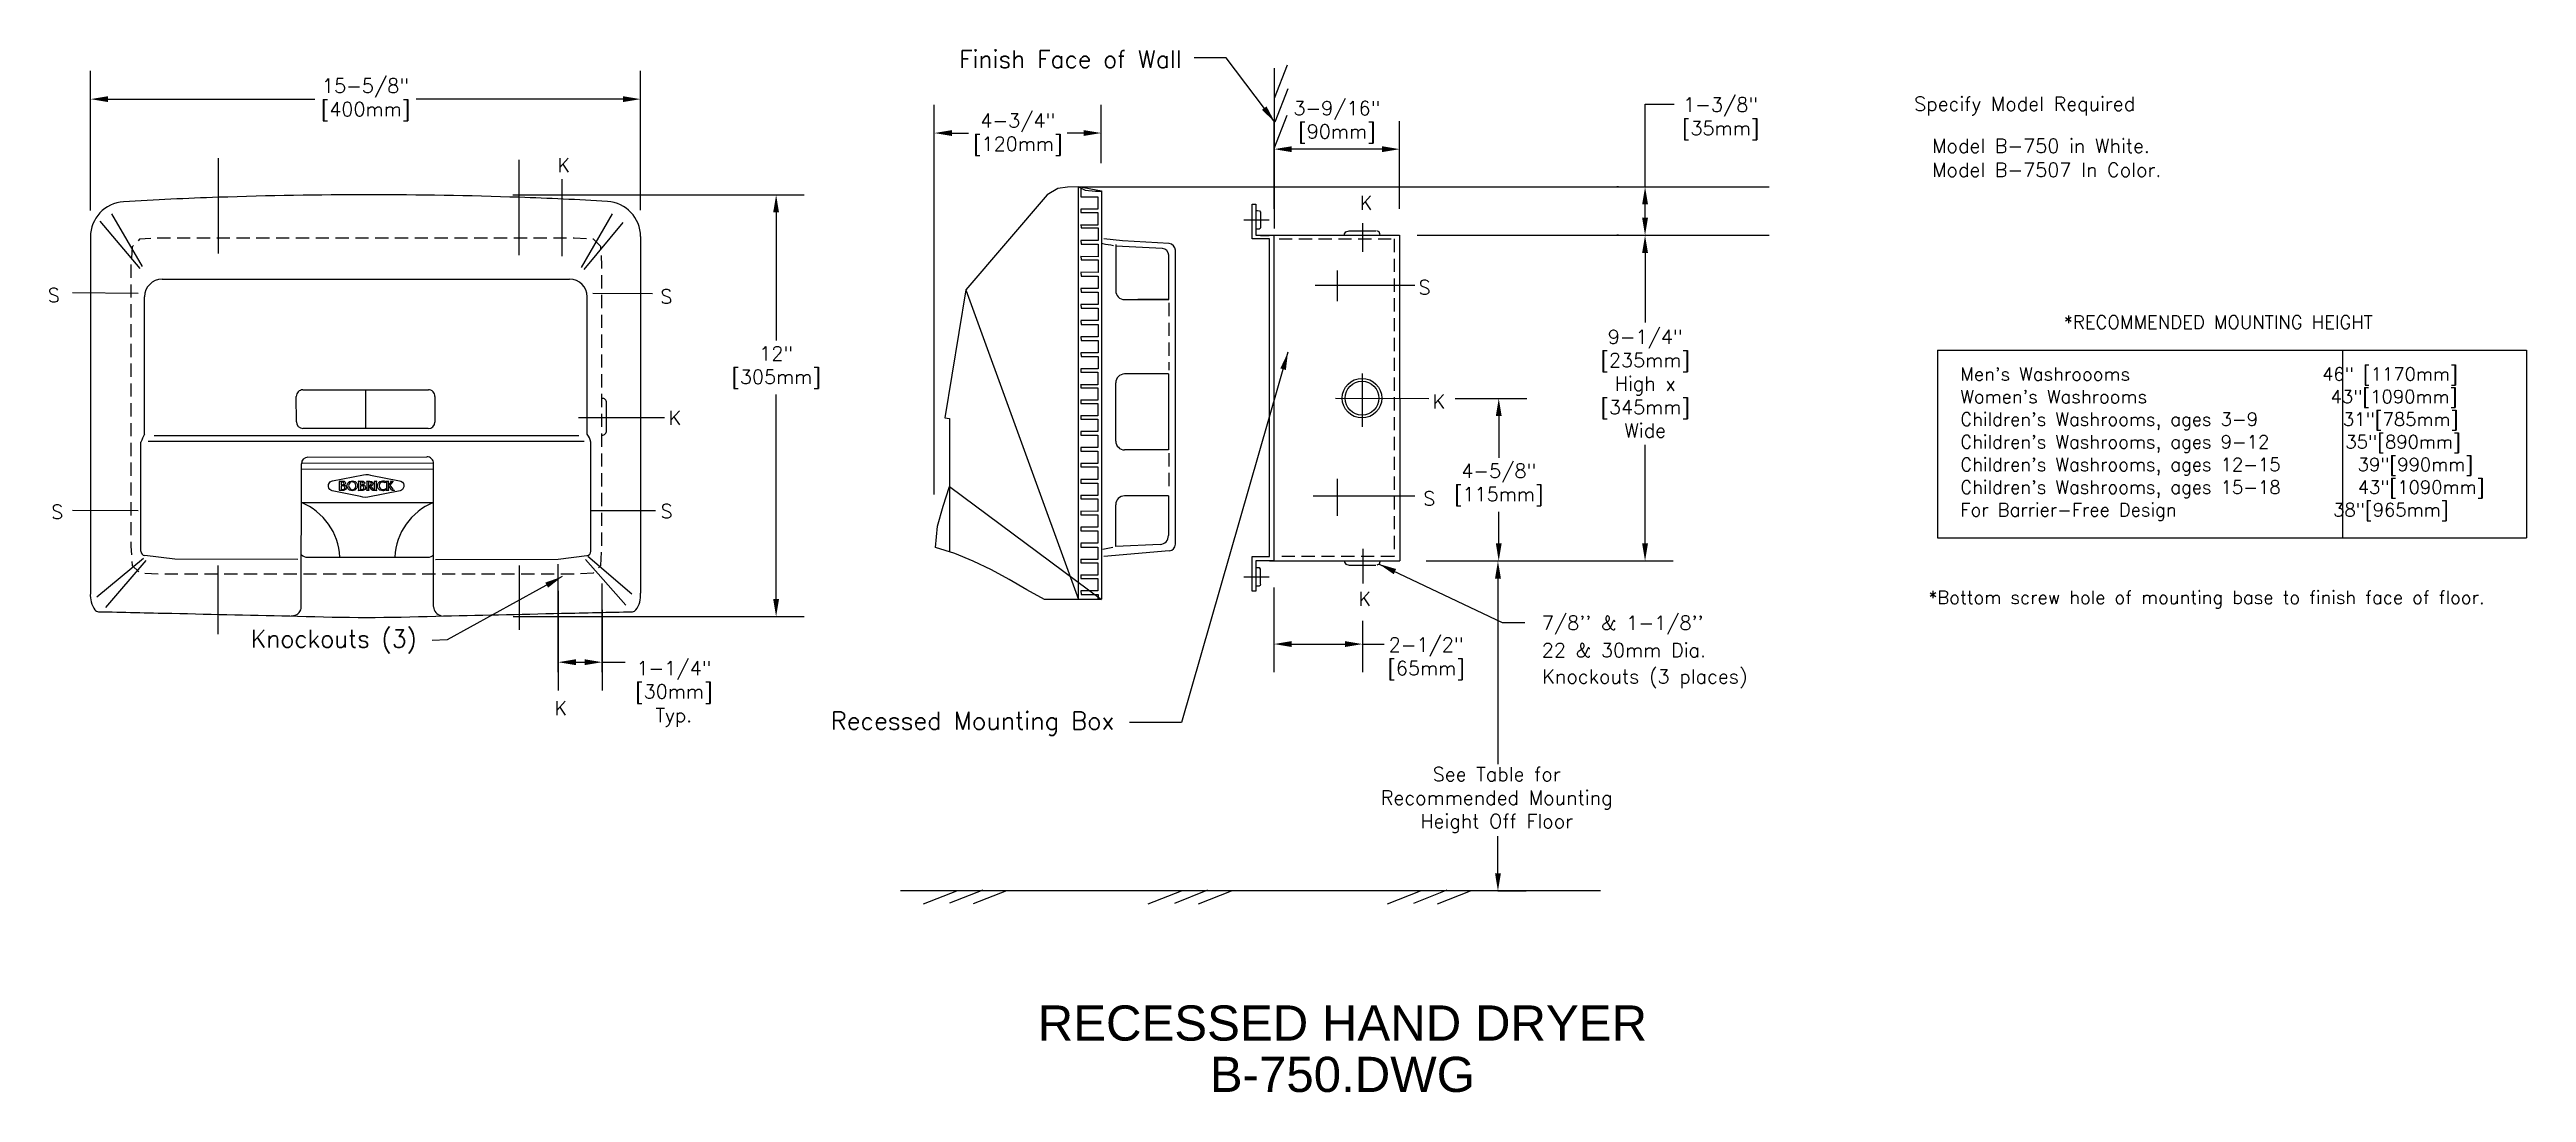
# Model space of a CAD drawing. Extents: x -29 to 41.4, y -24.7 to 4.9.
import ezdxf
from ezdxf.enums import TextEntityAlignment as Align

# ---------------------------------------------------------------- set-up
doc = ezdxf.new("R2010")
doc.units = 0
doc.header["$MEASUREMENT"] = 0
doc.header["$PDMODE"] = 35
doc.header["$PDSIZE"] = 0.000315
doc.linetypes.add('HIDDEN2', pattern=[0.1875, 0.125, -0.0625])
doc.layers.get('0').update_dxf_attribs({"linetype": 'CONTINUOUS'})
doc.layers.get('DEFPOINTS').update_dxf_attribs({"linetype": 'CONTINUOUS'})
for name, color, linetype in [('DETAIL', 4, 'CONTINUOUS'), ('DIM', 1, 'CONTINUOUS'), ('TEXT', 2, 'CONTINUOUS')]:
    doc.layers.add(name, color=color, linetype=linetype)
doc.styles.add('ARIAL_5', font='ARIAL.TTF', dxfattribs={"height": 5})
doc.styles.add('DIM_S_5', font='simplex.shx', dxfattribs={"height": 0.4})
doc.styles.add('DIM_S_8', font='simplex.shx', dxfattribs={"height": 0.375})
doc.dimstyles.new('DIM_S_5', dxfattribs={"dimtxt": 0.18, "dimasz": 0.5, "dimexe": 0.8, "dimexo": 0.75, "dimgap": 0.09, "dimtad": 1, "dimtih": 1, "dimtoh": 1, "dimdec": 4, "dimrnd": 0.0625, "dimzin": 0, "dimtxsty": 'DIM_S_5', "dimcen": 0.09, "dimaunit": 1, "dimazin": 3, "dimtfac": 1, "dimtdec": 4, "dimtofl": 0, "dimtmove": 0, "dimatfit": 3, "dimtolj": 1, "dimtzin": 0})

# ---------------------------------------------------------------- blocks, each defined once
blk = doc.blocks.new('*D0')
at = {"color": 0, "linetype": 'BYBLOCK'}
for p, q in [((10.966, -4.982), (13.004, -4.982)), ((12.204, -5.482), (12.204, -6.671)), ((12.204, -9.1), (12.204, -8.203)), ((10.141, -9.6), (13.004, -9.6))]:
    blk.add_line(p, q, dxfattribs=at)
for points in [[(12.121, -5.482), (12.287, -5.482), (12.204, -4.982)], [(12.121, -9.1), (12.287, -9.1), (12.204, -9.6)]]:
    blk.add_solid(points, dxfattribs=at)
at = {"layer": 'DEFPOINTS', "color": 0, "linetype": 'BYBLOCK'}
for p in [(10.216, -4.982), (12.204, -4.982), (9.391, -9.6)]:
    blk.add_point(p, dxfattribs=at)
at = {"color": 0, "linetype": 'BYBLOCK', "insert": (12.204, -7.437), "char_height": 0.4, "attachment_point": 5, "style": 'DIM_S_5'}
blk.add_mtext('\\A1;4-5/8"\\P[115mm]', dxfattribs=at)
blk = doc.blocks.new('*D1')
at = {"color": 0, "linetype": 'BYBLOCK'}
for p, q in [((10.133, -0.347), (17.16, -0.347)), ((16.36, -0.847), (16.36, -2.825)), ((16.36, -9.1), (16.36, -6.3)), ((10.141, -9.6), (17.16, -9.6))]:
    blk.add_line(p, q, dxfattribs=at)
for points in [[(16.276, -0.847), (16.443, -0.847), (16.36, -0.347)], [(16.276, -9.1), (16.443, -9.1), (16.36, -9.6)]]:
    blk.add_solid(points, dxfattribs=at)
at = {"layer": 'DEFPOINTS', "color": 0, "linetype": 'BYBLOCK'}
for p in [(9.383, -0.347), (16.36, -0.347), (9.391, -9.6)]:
    blk.add_point(p, dxfattribs=at)
at = {"color": 0, "linetype": 'BYBLOCK', "insert": (16.362, -4.563), "char_height": 0.4, "attachment_point": 5, "style": 'DIM_S_5'}
blk.add_mtext('\\A1;9-1/4"\\P[235mm]\\PHigh x\\P[345mm]\\PWide', dxfattribs=at)
blk = doc.blocks.new('*D2')
at = {"color": 0, "linetype": 'BYBLOCK'}
for p, q in [((5.821, -10.35), (5.821, -12.762)), ((8.335, -11.298), (8.335, -12.762)), ((6.321, -11.962), (7.835, -11.962))]:
    blk.add_line(p, q, dxfattribs=at)
for points in [[(6.321, -11.878), (6.321, -12.045), (5.821, -11.962)], [(7.835, -11.878), (7.835, -12.045), (8.335, -11.962)]]:
    blk.add_solid(points, dxfattribs=at)
at = {"layer": 'DEFPOINTS', "color": 0, "linetype": 'BYBLOCK'}
for p in [(5.821, -9.6), (8.335, -10.548), (8.335, -11.962)]:
    blk.add_point(p, dxfattribs=at)
at = {"color": 0, "linetype": 'BYBLOCK', "insert": (10.141, -12.379), "char_height": 0.4, "attachment_point": 5, "style": 'DIM_S_5'}
blk.add_mtext('\\A1;2-1/2"\\P[65mm]', dxfattribs=at)
blk = doc.blocks.new('*D3')
at = {"color": 0, "linetype": 'BYBLOCK'}
for p, q in [((10.141, -9.6), (12.405, -9.6)), ((11.605, -10.1), (11.605, -15.37)), ((11.605, -18.476), (11.605, -17.416)), ((11.6, -18.976), (12.405, -18.976))]:
    blk.add_line(p, q, dxfattribs=at)
for points in [[(11.522, -10.1), (11.689, -10.1), (11.605, -9.6)], [(11.522, -18.476), (11.689, -18.476), (11.605, -18.976)]]:
    blk.add_solid(points, dxfattribs=at)
at = {"layer": 'DEFPOINTS', "color": 0, "linetype": 'BYBLOCK'}
for p in [(9.391, -9.6), (10.85, -18.976), (11.605, -18.976)]:
    blk.add_point(p, dxfattribs=at)
at = {"color": 0, "linetype": 'BYBLOCK', "insert": (11.568, -16.393), "char_height": 0.4, "attachment_point": 5, "style": 'DIM_S_5'}
blk.add_mtext('\\A1;See Table for\\PRecommended Mounting\\PHeight Off Floor', dxfattribs=at)
blk = doc.blocks.new('*D4')
at = {"color": 0, "linetype": 'BYBLOCK'}
for p, q in [((15.61, 1.028), (15.56, 1.028)), ((16.36, 0.153), (16.36, 0.528)), ((15.61, -0.347), (15.56, -0.347))]:
    blk.add_line(p, q, dxfattribs=at)
for points in [[(16.276, 0.528), (16.443, 0.528), (16.36, 1.028)], [(16.276, 0.153), (16.443, 0.153), (16.36, -0.347)]]:
    blk.add_solid(points, dxfattribs=at)
at = {"layer": 'DEFPOINTS', "color": 0, "linetype": 'BYBLOCK'}
for p in [(16.36, 1.028), (16.36, 1.028), (16.36, -0.347)]:
    blk.add_point(p, dxfattribs=at)
at = {"color": 0, "linetype": 'BYBLOCK', "insert": (18.505, 2.965), "char_height": 0.4, "attachment_point": 5, "style": 'DIM_S_5'}
blk.add_mtext('\\A1;1-3/8"\\P[35mm]', dxfattribs=at)
blk = doc.blocks.new('*D5')
at = {"color": 0, "linetype": 'BYBLOCK'}
for p, q in [((5.826, 0.403), (5.826, 2.9)), ((9.389, 0.403), (9.389, 2.9)), ((8.889, 2.1), (6.326, 2.1))]:
    blk.add_line(p, q, dxfattribs=at)
for points in [[(6.326, 2.183), (6.326, 2.016), (5.826, 2.1)], [(8.889, 2.183), (8.889, 2.016), (9.389, 2.1)]]:
    blk.add_solid(points, dxfattribs=at)
at = {"layer": 'DEFPOINTS', "color": 0, "linetype": 'BYBLOCK'}
for p in [(5.826, 2.1), (5.826, -0.347), (9.389, -0.347)]:
    blk.add_point(p, dxfattribs=at)
at = {"color": 0, "linetype": 'BYBLOCK', "insert": (7.607, 2.866), "char_height": 0.4, "attachment_point": 5, "style": 'DIM_S_5'}
blk.add_mtext('\\A1;3-9/16"\\P[90mm]', dxfattribs=at)
blk = doc.blocks.new('*D6')
at = {"color": 0, "linetype": 'BYBLOCK'}
for p, q in [((-3.826, -7.716), (-3.826, 3.358)), ((0.916, 1.706), (0.916, 3.358)), ((-3.326, 2.558), (-2.859, 2.558)), ((0.416, 2.558), (-0.051, 2.558))]:
    blk.add_line(p, q, dxfattribs=at)
for points in [[(-3.326, 2.641), (-3.326, 2.475), (-3.826, 2.558)], [(0.416, 2.641), (0.416, 2.475), (0.916, 2.558)]]:
    blk.add_solid(points, dxfattribs=at)
at = {"layer": 'DEFPOINTS', "color": 0, "linetype": 'BYBLOCK'}
for p in [(0.916, 2.558), (0.916, 0.956), (-3.826, -8.466)]:
    blk.add_point(p, dxfattribs=at)
at = {"color": 0, "linetype": 'BYBLOCK', "insert": (-1.455, 2.517), "char_height": 0.4, "attachment_point": 5, "style": 'DIM_S_5'}
blk.add_mtext('\\A1;4-3/4"\\P[120mm]', dxfattribs=at)
blk = doc.blocks.new('*D7')
at = {"color": 0, "linetype": 'BYBLOCK'}
for p, q in [((-15.791, 0.801), (-7.518, 0.801)), ((-8.318, 0.301), (-8.318, -3.337)), ((-8.318, -10.683), (-8.318, -4.87)), ((-15.784, -11.183), (-7.518, -11.183))]:
    blk.add_line(p, q, dxfattribs=at)
for points in [[(-8.402, 0.301), (-8.235, 0.301), (-8.318, 0.801)], [(-8.402, -10.683), (-8.235, -10.683), (-8.318, -11.183)]]:
    blk.add_solid(points, dxfattribs=at)
at = {"layer": 'DEFPOINTS', "color": 0, "linetype": 'BYBLOCK'}
for p in [(-16.541, 0.801), (-8.318, 0.801), (-16.534, -11.183)]:
    blk.add_point(p, dxfattribs=at)
at = {"color": 0, "linetype": 'BYBLOCK', "insert": (-8.318, -4.103), "char_height": 0.4, "attachment_point": 5, "style": 'DIM_S_5'}
blk.add_mtext('\\A1;12"\\P[305mm]', dxfattribs=at)
blk = doc.blocks.new('*D8')
at = {"color": 0, "linetype": 'BYBLOCK'}
for p, q in [((-27.792, 0.354), (-27.792, 4.321)), ((-12.168, 0.366), (-12.168, 4.321)), ((-27.292, 3.521), (-21.422, 3.521)), ((-12.668, 3.521), (-18.537, 3.521))]:
    blk.add_line(p, q, dxfattribs=at)
for points in [[(-27.292, 3.604), (-27.292, 3.438), (-27.792, 3.521)], [(-12.668, 3.604), (-12.668, 3.438), (-12.168, 3.521)]]:
    blk.add_solid(points, dxfattribs=at)
at = {"layer": 'DEFPOINTS', "color": 0, "linetype": 'BYBLOCK'}
for p in [(-12.168, 3.521), (-27.792, -0.396), (-12.168, -0.384)]:
    blk.add_point(p, dxfattribs=at)
at = {"color": 0, "linetype": 'BYBLOCK', "insert": (-19.98, 3.503), "char_height": 0.4, "attachment_point": 5, "style": 'DIM_S_5'}
blk.add_mtext('\\A1;15-5/8"\\P[400mm]', dxfattribs=at)
blk = doc.blocks.new('*D9')
at = {"color": 0, "linetype": 'BYBLOCK'}
for p, q in [((-14.506, -10.446), (-14.506, -13.277)), ((-13.256, -10.991), (-13.256, -13.277)), ((-14.006, -12.477), (-13.756, -12.477))]:
    blk.add_line(p, q, dxfattribs=at)
for points in [[(-14.006, -12.393), (-14.006, -12.56), (-14.506, -12.477)], [(-13.756, -12.393), (-13.756, -12.56), (-13.256, -12.477)]]:
    blk.add_solid(points, dxfattribs=at)
at = {"layer": 'DEFPOINTS', "color": 0, "linetype": 'BYBLOCK'}
for p in [(-14.506, -9.696), (-13.256, -10.241), (-13.256, -12.477)]:
    blk.add_point(p, dxfattribs=at)
at = {"color": 0, "linetype": 'BYBLOCK', "insert": (-11.223, -13.379), "char_height": 0.4, "attachment_point": 5, "style": 'DIM_S_5'}
blk.add_mtext('\\A1;1-1/4"\\P[30mm]\\PTyp.', dxfattribs=at)
blk = doc.blocks.new('TBLK_TX')

msp = doc.modelspace()

# ---------------------------------------------------------------- linework, layer by layer
at = {"layer": 'DETAIL', "linetype": 'CONTINUOUS'}
for p, q in [((6.19463, 4.48705), (5.82586, 3.53986)), ((5.82586, 4.40475), (5.82586, -0.15299)), ((6.21509, 3.81444), (5.84635, 2.86716)), ((6.18783, 3.05935), (5.81898, 2.1122)), ((-24.15684, -0.8632), (-24.15684, 1.84702)), ((-15.61427, -0.91095), (-15.61427, 1.79927)), ((-14.39126, -0.93574), (-14.39126, 1.25105)), ((-0.62126, 0.80479), (-2.92881, -1.89408)), ((-0.3217, 0.984), (-0.62126, 0.80479)), ((-0.0431, 1.01973), (-0.3217, 0.984)), ((0.26793, 1.0277), (-0.0431, 1.01973)), ((0.26913, 0.95542), (0.26793, 1.0277)), ((0.27003, 0.65449), (0.26913, 0.95542)), ((0.26934, 1.0277), (0.4593, 0.93368)), ((0.92498, 0.90276), (0.26934, 1.0277)), ((0.33613, 0.99464), (0.33797, 0.74956)), ((0.33797, 0.74956), (0.81994, 0.74956)), ((0.4593, 0.93368), (0.7497, 0.90462)), ((0.7497, 0.90462), (0.92498, 0.90276)), ((0.81994, 0.74956), (0.82144, 0.39661)), ((0.92281, 0.91793), (0.92281, -10.68289)), ((-26.38295, -1.28986), (-27.5138, 0.05641)), ((-26.30951, -1.23239), (-27.18746, 0.26255)), ((-13.84638, -1.26498), (-12.9649, 0.25886)), ((-13.76808, -1.31542), (-12.66306, 0.01779)), ((0.27065, 0.33393), (0.27003, 0.65449)), ((0.27102, -0.09115), (0.27065, 0.33393)), ((0.82144, 0.39661), (0.33647, 0.39811)), ((0.33752, 0.39888), (0.33915, 0.29656)), ((0.33915, 0.29656), (0.82102, 0.29656)), ((0.82102, 0.29656), (0.82253, -0.05639)), ((4.96924, 0.09387), (5.6855, 0.09387)), ((5.19932, -0.45049), (5.19932, 0.5379)), ((5.19932, 0.5379), (5.30858, 0.5379)), ((5.30858, 0.5379), (5.30858, 0.30987)), ((5.30858, 0.30987), (5.30858, -0.11492)), ((5.32086, 0.35612), (5.35095, 0.35891)), ((5.35095, 0.35891), (5.40687, 0.35102)), ((5.40687, 0.35102), (5.43696, 0.30806)), ((5.43696, 0.30806), (5.43696, 0.17083)), ((5.43696, 0.17083), (5.43696, -0.01219)), ((-27.79172, -0.39572), (-27.79193, -10.51955)), ((-12.16791, -0.38436), (-12.16791, -10.51955)), ((0.27117, -0.60766), (0.27102, -0.09115)), ((0.27113, -1.20251), (0.27117, -0.60766)), ((0.82253, -0.05639), (0.33752, -0.0549)), ((0.3399, -0.03736), (0.34141, -0.13978)), ((0.82491, -0.4927), (0.3399, -0.49121)), ((0.3399, -0.49952), (0.34141, -0.60197)), ((0.34141, -0.13978), (0.8234, -0.13978)), ((0.34141, -0.60197), (0.8234, -0.60197)), ((0.8234, -0.13978), (0.82491, -0.4927)), ((0.8234, -0.60197), (0.82491, -0.95493)), ((1.03336, -0.60508), (0.92498, -0.58076)), ((1.51651, -0.50447), (0.99037, -0.45049)), ((1.18371, -0.63062), (1.03336, -0.60508)), ((1.25969, -0.64247), (1.18371, -0.63062)), ((1.32736, -0.6105), (1.32736, -1.92277)), ((2.65353, -0.72484), (1.32736, -0.65891)), ((2.84436, -0.58444), (1.51651, -0.50447)), ((5.69109, -0.45049), (5.19932, -0.45049)), ((5.30858, -0.11492), (5.30858, -0.34751)), ((5.30858, -0.3473), (9.38329, -0.3473)), ((5.30858, -0.34751), (5.44138, -0.35704)), ((5.3421, -0.17236), (5.32086, -0.17236)), ((5.36793, -0.17236), (5.3421, -0.17236)), ((5.40282, -0.17236), (5.36793, -0.17236)), ((5.42987, -0.15456), (5.40282, -0.17236)), ((5.43722, -0.12151), (5.42987, -0.15456)), ((5.43696, -0.01219), (5.43696, -0.10371)), ((5.43696, -0.10371), (5.43722, -0.12151)), ((5.44138, -0.35704), (5.68801, -0.35227)), ((5.68801, -0.35227), (5.82081, -0.34751)), ((5.69109, -9.46982), (5.69109, -0.45049)), ((5.82081, -0.34751), (5.82081, -9.60027)), ((7.82224, -0.33381), (7.8273, -0.30357)), ((7.8273, -0.30357), (7.86272, -0.24742)), ((7.86272, -0.24742), (7.95884, -0.21719)), ((7.95884, -0.21719), (8.21431, -0.21719)), ((8.21431, -0.21719), (8.54564, -0.21719)), ((8.34473, -0.81516), (8.34837, -0.00281)), ((8.54564, -0.21719), (8.71004, -0.21719)), ((8.8047, -0.24921), (8.73739, -0.21719)), ((8.8295, -0.30867), (8.8047, -0.24921)), ((8.83304, -0.34069), (8.8295, -0.30867)), ((9.38329, -0.3473), (9.39116, -9.60027)), ((0.27093, -1.86263), (0.27113, -1.20251)), ((0.3399, -0.94496), (0.34141, -1.04741)), ((0.82491, -0.95493), (0.3399, -0.9534)), ((0.82491, -1.40026), (0.3399, -1.39874)), ((0.34141, -1.04741), (0.8234, -1.04741)), ((0.8234, -1.04741), (0.82491, -1.40026)), ((2.83036, -2.17277), (2.8315, -1.2465)), ((2.8315, -1.2465), (2.83169, -0.90901)), ((3.02059, -9.12742), (3.02059, -0.77161)), ((7.61787, -1.34968), (7.61787, -2.22367)), ((-28.29749, -1.9768), (-26.43591, -1.98708)), ((-26.25536, -6.00081), (-26.25536, -2.0949)), ((-25.75536, -1.5949), (-14.18256, -1.5949)), ((-13.68256, -6.00069), (-13.68256, -2.0949)), ((-13.5245, -1.98977), (-11.8313, -1.9978)), ((-2.92881, -1.89408), (-3.52433, -5.53615)), ((-2.92881, -1.89408), (0.26793, -10.69934)), ((0.2706, -2.57493), (0.27093, -1.86263)), ((0.3399, -1.40718), (0.34141, -1.5095)), ((0.82491, -1.86246), (0.3399, -1.86097)), ((0.3399, -1.86097), (0.34141, -1.96339)), ((0.34141, -1.5095), (0.8234, -1.5095)), ((0.34141, -1.96339), (0.8234, -1.96339)), ((0.8234, -1.5095), (0.82491, -1.86246)), ((0.8234, -1.96339), (0.82491, -2.31634)), ((6.98691, -1.76611), (9.82122, -1.76796)), ((0.27015, -3.32632), (0.2706, -2.57493)), ((0.3399, -2.31472), (0.34141, -2.41714)), ((0.82491, -2.31634), (0.3399, -2.31472)), ((0.82491, -2.77012), (0.3399, -2.76859)), ((0.3399, -2.77694), (0.34141, -2.87936)), ((0.34141, -2.41714), (0.8234, -2.41714)), ((0.8234, -2.41714), (0.82491, -2.77012)), ((1.57736, -2.17277), (2.82714, -2.17277)), ((1.60108, -2.17277), (2.83036, -2.17277)), ((2.52138, -2.17277), (1.95028, -2.17277)), ((2.82714, -2.17277), (2.52138, -2.17277)), ((0.26963, -4.10372), (0.27015, -3.32632)), ((0.82491, -3.23234), (0.3399, -3.23082)), ((0.3399, -3.23082), (0.34141, -3.33315)), ((0.34141, -2.87936), (0.8234, -2.87936)), ((0.34141, -3.33315), (0.8234, -3.33315)), ((0.8234, -2.87936), (0.82491, -3.23234)), ((0.8234, -3.33315), (0.82491, -3.6861)), ((0.26907, -4.89406), (0.26963, -4.10372)), ((0.3316, -4.13835), (0.33313, -4.24077)), ((0.3399, -3.68457), (0.34141, -3.78703)), ((0.82491, -3.6861), (0.3399, -3.68457)), ((0.82491, -4.13998), (0.3399, -4.13835)), ((0.34141, -3.78703), (0.8234, -3.78703)), ((0.8234, -3.78703), (0.82491, -4.13998)), ((-21.75706, -4.7382), (-18.19482, -4.73741)), ((-19.98228, -4.73781), (-19.98122, -5.83597)), ((0.26849, -5.68425), (0.26907, -4.89406)), ((0.3316, -4.57544), (0.33313, -4.67777)), ((0.81651, -4.59376), (0.3316, -4.59223)), ((0.33313, -4.24077), (0.81498, -4.24077)), ((0.33313, -4.67777), (0.81498, -4.67777)), ((0.81498, -4.24077), (0.81651, -4.59376)), ((0.81498, -4.67777), (0.81651, -5.03076)), ((1.32787, -6.1949), (1.32787, -4.53821)), ((2.82714, -4.28821), (1.57787, -4.28821)), ((2.82714, -4.28821), (2.82714, -6.4449)), ((8.32081, -4.27029), (8.32081, -5.79411)), ((-21.94384, -5.6451), (-21.94452, -4.92587)), ((-18.00728, -4.92533), (-18.00888, -5.65245)), ((-18.00844, -5.49251), (-18.00884, -5.65245)), ((-13.92764, -5.52299), (-11.48856, -5.5249)), ((-13.13437, -5.89919), (-13.13437, -5.10375)), ((-3.52433, -5.53615), (-3.39127, -5.54992)), ((-3.39127, -5.54992), (-3.39127, -9.3388)), ((0.3316, -5.02079), (0.33313, -5.12321)), ((0.81651, -5.03076), (0.3316, -5.02923)), ((0.3316, -5.46622), (0.33313, -5.56864)), ((0.81651, -5.47619), (0.3316, -5.47466)), ((0.33313, -5.12321), (0.81498, -5.12321)), ((0.33313, -5.56864), (0.81498, -5.56864)), ((0.81498, -5.12321), (0.81651, -5.47619)), ((0.81498, -5.56864), (0.81651, -5.9215)), ((7.5641, -4.97277), (10.21647, -4.98153)), ((-26.35736, -9.32193), (-26.35736, -6.22111)), ((-26.15299, -6.19266), (-13.76696, -6.19334)), ((-25.98441, -6.03408), (-13.92038, -6.03305)), ((-18.19676, -5.83954), (-21.75671, -5.83243)), ((-13.58056, -9.32193), (-13.58056, -6.22089)), ((0.26791, -6.4612), (0.26849, -5.68425)), ((0.81651, -5.9215), (0.3316, -5.91997)), ((0.3316, -5.91997), (0.33313, -6.02242)), ((0.33313, -6.02242), (0.81498, -6.02242)), ((0.81498, -6.02242), (0.81651, -6.37537)), ((-21.80403, -10.90482), (-21.80055, -6.84092)), ((-18.04652, -7.00549), (-21.80068, -6.99062)), ((-21.7688, -6.81653), (-18.06945, -6.81711)), ((-21.61379, -6.65359), (-18.23619, -6.64018)), ((-18.04415, -10.89876), (-18.04794, -6.8275)), ((0.26737, -7.21183), (0.26791, -6.4612)), ((0.81651, -6.37537), (0.3316, -6.37385)), ((0.3316, -6.37385), (0.33313, -6.47617)), ((0.3316, -6.82764), (0.33313, -6.93005)), ((0.81651, -6.82916), (0.3316, -6.82764)), ((0.33313, -6.47617), (0.81498, -6.47617)), ((0.33313, -6.93005), (0.81498, -6.93005)), ((0.81498, -6.47617), (0.81651, -6.82916)), ((0.81498, -6.93005), (0.81651, -7.28304)), ((2.82714, -6.4449), (1.57787, -6.4449)), ((-21.03069, -7.4827), (-21.02724, -7.42609)), ((-21.01645, -7.53484), (-21.03069, -7.4827)), ((-21.02724, -7.42609), (-21.00559, -7.37715)), ((-20.99202, -7.56657), (-21.01645, -7.53484)), ((-21.00559, -7.37715), (-20.97834, -7.35112)), ((-20.96139, -7.59333), (-20.99202, -7.56657)), ((-20.97834, -7.35112), (-20.94784, -7.33318)), ((-20.92549, -7.60817), (-20.96139, -7.59333)), ((-20.94784, -7.33318), (-20.91453, -7.32211)), ((-20.11733, -7.77324), (-20.92549, -7.60817)), ((-20.91453, -7.32211), (-20.04091, -7.15338)), ((-20.7312, -7.33072), (-20.7312, -7.3295)), ((-20.7312, -7.3295), (-20.63461, -7.3295)), ((-20.71729, -7.34466), (-20.7312, -7.33072)), ((-20.7312, -7.59857), (-20.7175, -7.58459)), ((-20.7312, -7.59979), (-20.7312, -7.59857)), ((-20.66397, -7.59979), (-20.7312, -7.59979)), ((-20.7175, -7.58459), (-20.71339, -7.56323)), ((-20.71328, -7.36589), (-20.71729, -7.34466)), ((-20.71339, -7.56323), (-20.71325, -7.54187)), ((-20.71325, -7.38697), (-20.71328, -7.36589)), ((-20.71325, -7.54187), (-20.71325, -7.38697)), ((-20.64436, -7.35493), (-20.67174, -7.35782)), ((-20.67174, -7.35782), (-20.67174, -7.43831)), ((-20.67174, -7.43831), (-20.65821, -7.43831)), ((-20.64315, -7.46374), (-20.67174, -7.46542)), ((-20.67174, -7.46542), (-20.67174, -7.56688)), ((-20.67174, -7.56688), (-20.63628, -7.57021)), ((-20.63304, -7.59959), (-20.66397, -7.59979)), ((-20.65821, -7.43831), (-20.62976, -7.43472)), ((-20.62039, -7.35807), (-20.64436, -7.35493)), ((-20.60796, -7.46827), (-20.64315, -7.46374)), ((-20.63628, -7.57021), (-20.60395, -7.567)), ((-20.63461, -7.3295), (-20.58858, -7.33681)), ((-20.60218, -7.59657), (-20.63304, -7.59959)), ((-20.62976, -7.43472), (-20.60467, -7.42162)), ((-20.60152, -7.37187), (-20.62039, -7.35807)), ((-20.5802, -7.48636), (-20.60796, -7.46827)), ((-20.60467, -7.42162), (-20.59386, -7.39555)), ((-20.60395, -7.567), (-20.57896, -7.55019)), ((-20.57258, -7.58707), (-20.60218, -7.59657)), ((-20.59386, -7.39555), (-20.60152, -7.37187)), ((-20.56928, -7.43013), (-20.59022, -7.44242)), ((-20.59022, -7.44242), (-20.55663, -7.45582)), ((-20.58858, -7.33681), (-20.55949, -7.35734)), ((-20.56893, -7.51878), (-20.5802, -7.48636)), ((-20.57896, -7.55019), (-20.56893, -7.51878)), ((-20.54781, -7.5696), (-20.57258, -7.58707)), ((-20.55477, -7.4128), (-20.56928, -7.43013)), ((-20.55949, -7.35734), (-20.54935, -7.38896)), ((-20.55663, -7.45582), (-20.53279, -7.48014)), ((-20.54935, -7.38896), (-20.55477, -7.4128)), ((-20.53034, -7.54491), (-20.54781, -7.5696)), ((-20.53279, -7.48014), (-20.52373, -7.51508)), ((-20.52373, -7.51508), (-20.53034, -7.54491)), ((-20.50547, -7.46374), (-20.48485, -7.39199)), ((-20.48482, -7.53817), (-20.50547, -7.46374)), ((-20.48485, -7.39199), (-20.43022, -7.34086)), ((-20.43109, -7.58812), (-20.48482, -7.53817)), ((-20.44615, -7.40448), (-20.45894, -7.46005)), ((-20.45894, -7.46005), (-20.44612, -7.51587)), ((-20.41034, -7.36626), (-20.44615, -7.40448)), ((-20.44612, -7.51587), (-20.41011, -7.5593)), ((-20.3566, -7.60637), (-20.43109, -7.58812)), ((-20.43022, -7.34086), (-20.35249, -7.32246)), ((-20.35537, -7.35204), (-20.41034, -7.36626)), ((-20.41011, -7.5593), (-20.3546, -7.5768)), ((-20.28165, -7.5875), (-20.3566, -7.60637)), ((-20.30019, -7.36928), (-20.35537, -7.35204)), ((-20.3546, -7.5768), (-20.30069, -7.5627)), ((-20.35249, -7.32246), (-20.27659, -7.34193)), ((-20.30069, -7.5627), (-20.26557, -7.52484)), ((-20.26523, -7.4127), (-20.30019, -7.36928)), ((-20.22739, -7.53649), (-20.28165, -7.5875)), ((-20.27659, -7.34193), (-20.22532, -7.39265)), ((-20.26557, -7.52484), (-20.25302, -7.46988)), ((-20.25302, -7.46988), (-20.26523, -7.4127)), ((-20.20649, -7.46175), (-20.22739, -7.53649)), ((-20.22532, -7.39265), (-20.20649, -7.46175)), ((-20.18502, -7.33072), (-20.18502, -7.3295)), ((-20.18502, -7.3295), (-20.08843, -7.3295)), ((-20.17111, -7.34466), (-20.18502, -7.33072)), ((-20.18502, -7.59857), (-20.17131, -7.58459)), ((-20.18502, -7.59979), (-20.18502, -7.59857)), ((-20.11779, -7.59979), (-20.18502, -7.59979)), ((-20.17131, -7.58459), (-20.1672, -7.56323)), ((-20.16711, -7.36589), (-20.17111, -7.34466)), ((-20.1672, -7.56323), (-20.16707, -7.54187)), ((-20.16707, -7.38697), (-20.16711, -7.36589)), ((-20.16707, -7.54187), (-20.16707, -7.38697)), ((-20.09818, -7.35493), (-20.12553, -7.35782)), ((-20.12553, -7.35782), (-20.12553, -7.43831)), ((-20.12553, -7.43831), (-20.112, -7.43831)), ((-20.09694, -7.46374), (-20.12553, -7.46542)), ((-20.12553, -7.46542), (-20.12553, -7.56688)), ((-20.12553, -7.56688), (-20.09007, -7.57021)), ((-20.08684, -7.59959), (-20.11779, -7.59979)), ((-20.112, -7.43831), (-20.08356, -7.43472)), ((-20.0742, -7.35807), (-20.09818, -7.35493)), ((-20.06176, -7.46827), (-20.09694, -7.46374)), ((-20.09007, -7.57021), (-20.05776, -7.567)), ((-20.08843, -7.3295), (-20.04242, -7.33681)), ((-20.05599, -7.59657), (-20.08684, -7.59959)), ((-20.08356, -7.43472), (-20.05846, -7.42162)), ((-20.05531, -7.37187), (-20.0742, -7.35807)), ((-20.03401, -7.48636), (-20.06176, -7.46827)), ((-20.05846, -7.42162), (-20.04765, -7.39555)), ((-20.05776, -7.567), (-20.03277, -7.55019)), ((-20.0264, -7.58707), (-20.05599, -7.59657)), ((-20.04765, -7.39555), (-20.05531, -7.37187)), ((-20.02309, -7.43013), (-20.04401, -7.44242)), ((-20.04401, -7.44242), (-20.01043, -7.45582)), ((-20.04242, -7.33681), (-20.01336, -7.35734)), ((-20.04091, -7.15338), (-19.97188, -7.14213)), ((-20.02275, -7.51878), (-20.03401, -7.48636)), ((-20.03277, -7.55019), (-20.02275, -7.51878)), ((-20.00162, -7.5696), (-20.0264, -7.58707)), ((-20.00863, -7.4128), (-20.02309, -7.43013)), ((-20.01336, -7.35734), (-20.00323, -7.38896)), ((-20.01043, -7.45582), (-19.9866, -7.48014)), ((-20.00323, -7.38896), (-20.00863, -7.4128)), ((-19.98416, -7.54491), (-20.00162, -7.5696)), ((-19.9866, -7.48014), (-19.97755, -7.51508)), ((-19.97755, -7.51508), (-19.98416, -7.54491)), ((-19.97188, -7.14213), (-19.90047, -7.14798)), ((-19.95274, -7.33072), (-19.95274, -7.3295)), ((-19.95274, -7.3295), (-19.85568, -7.3295)), ((-19.93883, -7.34467), (-19.95274, -7.33072)), ((-19.95274, -7.59857), (-19.93883, -7.58475)), ((-19.95274, -7.59979), (-19.95274, -7.59857)), ((-19.87486, -7.59979), (-19.95274, -7.59979)), ((-19.93482, -7.36602), (-19.93883, -7.34467)), ((-19.93883, -7.58475), (-19.93482, -7.5634)), ((-19.93479, -7.38742), (-19.93482, -7.36602)), ((-19.93482, -7.5634), (-19.93479, -7.54222)), ((-19.93479, -7.54222), (-19.93479, -7.38742)), ((-18.99613, -7.60817), (-19.91706, -7.79154)), ((-19.90047, -7.14798), (-19.83344, -7.16443)), ((-19.88393, -7.3567), (-19.89315, -7.35817)), ((-19.89315, -7.35817), (-19.89315, -7.54222)), ((-19.89315, -7.54222), (-19.89301, -7.5636)), ((-19.89301, -7.5636), (-19.88881, -7.58485)), ((-19.88881, -7.58485), (-19.87486, -7.59857)), ((-19.87475, -7.35556), (-19.88393, -7.3567)), ((-19.88341, -7.45928), (-19.85063, -7.45043)), ((-19.84584, -7.5172), (-19.88341, -7.45928)), ((-19.87486, -7.59857), (-19.87486, -7.59979)), ((-19.86546, -7.35493), (-19.87475, -7.35556)), ((-19.83965, -7.35962), (-19.86546, -7.35493)), ((-19.85568, -7.3295), (-19.80949, -7.33832)), ((-19.85063, -7.45043), (-19.8239, -7.43178)), ((-19.7961, -7.57928), (-19.84584, -7.5172)), ((-19.8204, -7.37524), (-19.83965, -7.35962)), ((-19.80442, -7.45369), (-19.8361, -7.46789)), ((-19.8361, -7.46789), (-19.77738, -7.54222)), ((-19.83344, -7.16443), (-19.01795, -7.32211)), ((-19.8239, -7.43178), (-19.81284, -7.40046)), ((-19.81284, -7.40046), (-19.8204, -7.37524)), ((-19.80949, -7.33832), (-19.78101, -7.36181)), ((-19.78065, -7.42864), (-19.80442, -7.45369)), ((-19.78322, -7.59133), (-19.7961, -7.57928)), ((-19.76796, -7.59784), (-19.78322, -7.59133)), ((-19.78101, -7.36181), (-19.77128, -7.39555)), ((-19.77128, -7.39555), (-19.78065, -7.42864)), ((-19.77738, -7.54222), (-19.7578, -7.56336)), ((-19.74879, -7.59979), (-19.76796, -7.59784)), ((-19.7578, -7.56336), (-19.735, -7.58303)), ((-19.71136, -7.59979), (-19.74879, -7.59979)), ((-19.7375, -7.33072), (-19.7375, -7.3295)), ((-19.7375, -7.3295), (-19.6601, -7.3295)), ((-19.72359, -7.34467), (-19.7375, -7.33072)), ((-19.7375, -7.59857), (-19.72379, -7.58475)), ((-19.7375, -7.59979), (-19.7375, -7.59857)), ((-19.6601, -7.59979), (-19.7375, -7.59979)), ((-19.735, -7.58303), (-19.71136, -7.59979)), ((-19.72379, -7.58475), (-19.71968, -7.5634)), ((-19.71959, -7.36602), (-19.72359, -7.34467)), ((-19.71968, -7.5634), (-19.71955, -7.54222)), ((-19.71955, -7.38742), (-19.71959, -7.36602)), ((-19.71955, -7.54222), (-19.71955, -7.38742)), ((-19.67791, -7.36622), (-19.67804, -7.38742)), ((-19.67804, -7.38742), (-19.67804, -7.54222)), ((-19.67804, -7.54222), (-19.67791, -7.56333)), ((-19.6738, -7.34477), (-19.67791, -7.36622)), ((-19.67791, -7.56333), (-19.6738, -7.58461)), ((-19.6601, -7.33072), (-19.6738, -7.34477)), ((-19.6738, -7.58461), (-19.6601, -7.59857)), ((-19.6601, -7.3295), (-19.6601, -7.33072)), ((-19.6601, -7.59857), (-19.6601, -7.59979)), ((-19.64258, -7.46419), (-19.62406, -7.38976)), ((-19.6236, -7.54015), (-19.64258, -7.46419)), ((-19.62406, -7.38976), (-19.57374, -7.34062)), ((-19.57, -7.58905), (-19.6236, -7.54015)), ((-19.58392, -7.40537), (-19.59618, -7.45806)), ((-19.59618, -7.45806), (-19.58328, -7.5145)), ((-19.55044, -7.36992), (-19.58392, -7.40537)), ((-19.58328, -7.5145), (-19.54736, -7.55606)), ((-19.57374, -7.34062), (-19.49947, -7.32289)), ((-19.48684, -7.60637), (-19.57, -7.58905)), ((-19.50067, -7.35695), (-19.55044, -7.36992)), ((-19.54736, -7.55606), (-19.4926, -7.57224)), ((-19.47415, -7.35982), (-19.50067, -7.35695)), ((-19.49947, -7.32289), (-19.47457, -7.32427)), ((-19.4926, -7.57224), (-19.46221, -7.56883)), ((-19.46573, -7.60517), (-19.48684, -7.60637)), ((-19.47457, -7.32427), (-19.44971, -7.32793)), ((-19.44881, -7.36791), (-19.47415, -7.35982)), ((-19.44503, -7.60121), (-19.46573, -7.60517)), ((-19.46221, -7.56883), (-19.4329, -7.55965)), ((-19.44971, -7.32793), (-19.42525, -7.33316)), ((-19.42525, -7.38039), (-19.44881, -7.36791)), ((-19.42525, -7.59398), (-19.44503, -7.60121)), ((-19.4329, -7.55965), (-19.40575, -7.54633)), ((-19.42525, -7.33316), (-19.42525, -7.38039)), ((-19.40455, -7.54633), (-19.42525, -7.59398)), ((-19.40575, -7.54633), (-19.40455, -7.54633)), ((-19.3948, -7.33072), (-19.3948, -7.3295)), ((-19.3948, -7.3295), (-19.31647, -7.3295)), ((-19.38078, -7.34466), (-19.3948, -7.33072)), ((-19.3948, -7.59857), (-19.38078, -7.5845)), ((-19.3948, -7.59979), (-19.3948, -7.59857)), ((-19.31647, -7.59979), (-19.3948, -7.59979)), ((-19.37654, -7.36589), (-19.38078, -7.34466)), ((-19.38078, -7.5845), (-19.37654, -7.56302)), ((-19.37639, -7.38697), (-19.37654, -7.36589)), ((-19.37654, -7.56302), (-19.37639, -7.54187)), ((-19.37639, -7.54187), (-19.37639, -7.38697)), ((-19.33473, -7.36579), (-19.33488, -7.38697)), ((-19.33488, -7.38697), (-19.33488, -7.54187)), ((-19.33488, -7.54187), (-19.33473, -7.56323)), ((-19.33049, -7.34445), (-19.33473, -7.36579)), ((-19.33473, -7.56323), (-19.33049, -7.58459)), ((-19.31647, -7.33072), (-19.33049, -7.34445)), ((-19.33049, -7.58459), (-19.31647, -7.59857)), ((-19.32956, -7.45928), (-19.27615, -7.38774)), ((-19.23906, -7.58206), (-19.32956, -7.45928)), ((-19.31647, -7.3295), (-19.31647, -7.33072)), ((-19.31647, -7.59857), (-19.31647, -7.59979)), ((-19.19209, -7.32982), (-19.2859, -7.45103)), ((-19.2859, -7.45103), (-19.2036, -7.55994)), ((-19.27615, -7.38774), (-19.26131, -7.36711)), ((-19.26551, -7.33072), (-19.26551, -7.3295)), ((-19.26551, -7.3295), (-19.19209, -7.3295)), ((-19.25311, -7.34667), (-19.26551, -7.33072)), ((-19.26131, -7.36711), (-19.25311, -7.34667)), ((-19.22824, -7.59107), (-19.23906, -7.58206)), ((-19.21213, -7.5974), (-19.22824, -7.59107)), ((-19.19296, -7.59979), (-19.21213, -7.5974)), ((-19.2036, -7.55994), (-19.18988, -7.57517)), ((-19.15463, -7.59979), (-19.19296, -7.59979)), ((-19.19209, -7.3295), (-19.19209, -7.32982)), ((-19.18988, -7.57517), (-19.17376, -7.58773)), ((-19.17376, -7.58773), (-19.15463, -7.59857)), ((-19.15463, -7.59857), (-19.15463, -7.59979)), ((-19.01795, -7.32211), (-18.97291, -7.33467)), ((-18.96134, -7.59179), (-18.99613, -7.60817)), ((-18.97291, -7.33467), (-18.93314, -7.36017)), ((-18.9326, -7.5664), (-18.96134, -7.59179)), ((-18.93314, -7.36017), (-18.90509, -7.39914)), ((-18.90873, -7.53484), (-18.9326, -7.5664)), ((-18.89405, -7.4911), (-18.90873, -7.53484)), ((-18.90509, -7.39914), (-18.89067, -7.44287)), ((-18.89067, -7.44287), (-18.89405, -7.4911)), ((0.26691, -7.92305), (0.26737, -7.21183)), ((0.81651, -7.28304), (0.3316, -7.28142)), ((0.3316, -7.28986), (0.33313, -7.39228)), ((0.3316, -7.73529), (0.33313, -7.83758)), ((0.33313, -7.39228), (0.81498, -7.39228)), ((0.81498, -7.39228), (0.81651, -7.74513)), ((7.61594, -7.27154), (7.6167, -8.31368)), ((-28.29959, -8.15919), (-26.43614, -8.16388)), ((-21.80149, -7.93742), (-18.05215, -7.94088)), ((-20.05141, -7.7841), (-20.11733, -7.77324)), ((-19.9847, -7.79294), (-20.05141, -7.7841)), ((-19.91706, -7.79154), (-19.9847, -7.79294)), ((-13.58056, -8.16217), (-11.74167, -8.17023)), ((0.26653, -8.58179), (0.26691, -7.92305)), ((0.81651, -7.74513), (0.3316, -7.74361)), ((0.81651, -8.19058), (0.3316, -8.18905)), ((0.3316, -8.18905), (0.33313, -8.29147)), ((0.33313, -7.83758), (0.81498, -7.83758)), ((0.33313, -8.29147), (0.81498, -8.29147)), ((0.81498, -7.83758), (0.81651, -8.19058)), ((0.81498, -8.29147), (0.81651, -8.64432)), ((1.3252, -9.19265), (1.3252, -8.00336)), ((2.82498, -7.75336), (1.5752, -7.75336)), ((2.82498, -7.75336), (2.82498, -8.8802)), ((6.9323, -7.75152), (9.82122, -7.75336)), ((0.26629, -9.17496), (0.26653, -8.58179)), ((0.81651, -8.64432), (0.3316, -8.64283)), ((0.3316, -8.64283), (0.33313, -8.74525)), ((0.81651, -9.0982), (0.3316, -9.09671)), ((0.3316, -9.10502), (0.33313, -9.20747)), ((0.33313, -8.74525), (0.81498, -8.74525)), ((0.81498, -8.74525), (0.81651, -9.0982)), ((2.58739, -9.12989), (1.3252, -9.19265)), ((-26.28126, -9.52692), (-27.61361, -10.62937)), ((-26.21369, -9.59119), (-27.36162, -10.9229)), ((-25.39472, -9.55188), (-26.24439, -9.44635)), ((-21.90093, -9.55816), (-25.39472, -9.55188)), ((-24.16328, -11.68173), (-24.16583, -9.72602)), ((-21.63309, -9.49108), (-18.20669, -9.48845)), ((-17.99566, -9.55639), (-14.50555, -9.55335)), ((-15.6053, -11.55561), (-15.60837, -9.72602)), ((-14.50555, -9.55335), (-13.69354, -9.44635)), ((-13.72888, -9.5615), (-12.58408, -10.86029)), ((-13.66772, -9.46264), (-12.41503, -10.53863)), ((0.26619, -9.68947), (0.26629, -9.17496)), ((0.26628, -10.11226), (0.26619, -9.68947)), ((0.3316, -9.55045), (0.33313, -9.65291)), ((0.81651, -9.56042), (0.3316, -9.5589)), ((0.33313, -9.20747), (0.81498, -9.20747)), ((0.33313, -9.65291), (0.81498, -9.65291)), ((0.81498, -9.20747), (0.81651, -9.56042)), ((0.81498, -9.65291), (0.81651, -10.00587)), ((1.246, -9.21592), (0.95913, -9.27093)), ((2.84877, -9.31397), (0.9922, -9.46982)), ((5.19932, -10.45821), (5.19932, -9.46982)), ((5.19932, -9.46982), (5.69109, -9.46982)), ((5.82081, -9.60027), (5.30858, -9.60027)), ((5.30858, -9.60027), (5.30858, -10.45821)), ((5.31718, -9.78542), (5.34726, -9.78263)), ((5.34726, -9.78263), (5.40312, -9.79052)), ((5.40312, -9.79052), (5.4332, -9.83348)), ((5.4332, -9.83348), (5.4332, -9.9707)), ((5.69109, -9.60027), (9.39116, -9.60027)), ((7.82224, -9.60363), (7.8273, -9.63389)), ((7.8273, -9.63389), (7.86272, -9.69008)), ((7.86272, -9.69008), (7.95884, -9.72035)), ((7.95884, -9.72035), (8.21431, -9.72035)), ((8.21431, -9.72035), (8.54564, -9.72035)), ((8.35075, -10.24397), (8.34936, -9.2604)), ((8.54564, -9.72035), (8.71004, -9.72035)), ((8.8047, -9.68832), (8.73739, -9.72035)), ((8.8295, -9.62884), (8.8047, -9.68832)), ((8.83304, -9.59681), (8.8295, -9.62884)), ((0.26658, -10.43021), (0.26628, -10.11226)), ((0.26712, -10.63027), (0.26658, -10.43021)), ((0.3316, -9.9959), (0.33313, -10.09822)), ((0.81651, -10.00587), (0.3316, -10.00424)), ((0.81651, -10.4512), (0.3316, -10.44968)), ((0.33313, -10.09822), (0.81498, -10.09822)), ((0.3399, -10.44968), (0.34141, -10.5521)), ((0.81498, -10.09822), (0.81651, -10.4512)), ((4.96556, -10.04766), (5.68174, -10.04766)), ((5.30858, -10.45821), (5.19932, -10.45821)), ((5.33841, -10.3139), (5.31718, -10.3139)), ((5.36419, -10.3139), (5.33841, -10.3139)), ((5.39906, -10.3139), (5.36419, -10.3139)), ((5.42615, -10.2961), (5.39906, -10.3139)), ((5.43347, -10.26304), (5.42615, -10.2961)), ((5.4332, -9.9707), (5.4332, -10.15372)), ((5.4332, -10.15372), (5.4332, -10.24524)), ((5.4332, -10.24524), (5.43347, -10.26304)), ((-22.09088, -11.16202), (-22.01999, -11.15228)), ((0.26793, -10.69934), (0.26712, -10.63027)), ((0.34141, -10.5521), (0.8234, -10.5521)), ((0.8234, -10.5521), (0.82027, -10.69567)), ((15.09497, -18.97655), (-4.78948, -18.97375)), ((-3.20006, -18.9783), (-4.14257, -19.34904)), ((-2.44886, -18.95092), (-3.3914, -19.32154)), ((-1.77954, -18.97148), (-2.72207, -19.34209)), ((3.18544, -18.98525), (2.24303, -19.35586)), ((3.93676, -18.95774), (2.99422, -19.32836)), ((4.60606, -18.9783), (3.66355, -19.34904)), ((9.9754, -18.98525), (9.03298, -19.35586)), ((10.72669, -18.95774), (9.78418, -19.32836)), ((11.3959, -18.9783), (10.45348, -19.34904))]:
    msp.add_line(p, q, dxfattribs=at)
at = {"layer": 'DETAIL', "linetype": 'HIDDEN2', "ltscale": 3}
for p, q in [((5.96422, -0.45049), (9.23012, -0.45049)), ((9.23012, -0.45049), (9.23012, -9.46982)), ((2.83036, -2.26893), (2.83036, -4.17711)), ((2.83036, -6.53832), (2.83036, -7.65029)), ((9.23012, -9.46982), (5.96422, -9.46982))]:
    msp.add_line(p, q, dxfattribs=at)
at = {"layer": 'DETAIL', "linetype": 'HIDDEN2', "ltscale": 3, "flags": 128}
msp.add_lwpolyline([(-13.29609, -9.72951), (-13.26376, -9.1778), (-13.26376, -1.21765), (-13.29609, -0.66599), (-13.50333, -0.45718), (-14.05088, -0.4246), (-25.84296, -0.4246), (-26.39431, -0.461), (-26.6086, -0.67691), (-26.64472, -1.23239), (-26.64472, -9.1778), (-26.6086, -9.72951), (-26.39431, -9.93831), (-25.84296, -9.97089), (-14.05088, -9.97089), (-13.50333, -9.93831)], close=True, dxfattribs=at)
at = {"layer": 'DETAIL', "linetype": 'CONTINUOUS'}
msp.add_lwpolyline([(0.50165, -10.69626), (-0.28151, -10.69696), (-0.69224, -10.69794), (-1.19734, -10.41684), (-1.69991, -10.13161), (-2.2053, -9.85574), (-2.71887, -9.60273), (-3.246, -9.38611), (-3.79203, -9.21937), (-3.73519, -8.61585), (-3.57455, -8.04544), (-3.39182, -7.48407), (0.92356, -10.69522)], close=True, dxfattribs=at)
for radius in [0.56111, 0.48009]:
    msp.add_circle((8.32081, -4.97527), radius, dxfattribs=at)
for centre, radius, start, end in [((-20.67912, -99.7708), 100.56288, 91.9818298, 93.5198494), ((-19.8859, -125.17341), 125.97775, 88.0565717, 91.9428346), ((-19.09265, -99.7708), 100.56288, 86.5884536, 88.0181702), ((-26.79172, -0.39574), 1, 93.5198494, 179.9988107), ((-13.16791, -0.38436), 1, 0, 86.5884536), ((2.83309, -0.77161), 0.1875, 0, 86.5532524), ((2.64421, -0.91211), 0.1875, 359.9675716, 87.1536758), ((-25.75536, -2.0949), 0.5, 90, 180), ((-14.18256, -2.0949), 0.5, 0, 90), ((1.57736, -1.92277), 0.25, 180, 270), ((-21.75702, -4.9257), 0.1875, 90.0125785, 180.0538944), ((-18.19478, -4.92491), 0.1875, 359.8735559, 90.0125785), ((1.57787, -4.53821), 0.25, 90, 180), ((-13.25937, -5.10375), 0.125, 0, 92.0108561), ((-25.1834, -6.6309), 1.24343, 149.5533602, 160.7576161), ((-21.75634, -5.64493), 0.1875, 180.0538944, 269.8855296), ((-18.19638, -5.65204), 0.1875, 269.8855296, 359.8735559), ((-14.24597, -6.39539), 0.68791, 14.6947928, 35.0136474), ((-13.25937, -5.89919), 0.125, 267.9891439, 0), ((1.57787, -6.1949), 0.25, 180, 270), ((-21.61305, -6.84109), 0.1875, 90.2274092, 179.9509389), ((-18.23544, -6.82768), 0.1875, 0.0533527, 90.2274092), ((-22.46167, -9.56514), 1.7533, 2.4462094, 67.8808181), ((-17.39197, -9.56514), 1.7533, 112.1191819, 177.5537906), ((1.5752, -8.00336), 0.25, 90, 180), ((2.57498, -8.8802), 0.25, 272.846525, 0), ((2.83309, -9.12713), 0.1875, 274.7982579, 359.91104), ((-26.23236, -9.32193), 0.125, 180, 264.4804307), ((-21.65817, -9.32382), 0.1664, 216.1122856, 278.6687225), ((-18.1825, -9.32382), 0.1664, 261.3312775, 323.8877144), ((-13.70556, -9.32193), 0.125, 275.5195693, 0), ((-27.09364, -10.58111), 0.70099, 174.9620641, 215.6304124), ((-12.86619, -10.58111), 0.70099, 324.1855164, 5.0379359), ((-27.5618, -10.91665), 0.125, 215.6304124, 268.7175952), ((119.80705, 6567.14611), 6579.83831, 268.716612919, 268.734781723), ((233.56848, 11770.7633), 11784.69881, 268.7404429, 268.757811865), ((-22.05403, -10.90461), 0.25, 277.8261454, 359.9509389), ((-19.94692, 40.88642), 52.08932, 267.8435115, 272.1564885), ((-17.79416, -10.90098), 0.25, 180.0490611, 262.1738546), ((-273.46233, 11770.7633), 11784.69881, 271.242188135, 271.2595571), ((-159.70089, 6567.14611), 6579.83831, 271.265218277, 271.282802886), ((-12.39911, -10.91815), 0.125, 271.2828029, 324.1855164)]:
    msp.add_arc(centre, radius, start, end, dxfattribs=at)
at = {"layer": 'DIM', "linetype": 'CONTINUOUS'}
for p, q in [((16.35982, 1.0277), (16.35982, 3.37958)), ((16.35982, 3.37958), (17.18632, 3.37958)), ((0.26891, 1.0277), (19.88734, 1.0277)), ((9.88329, -0.3473), (19.88734, -0.3473)), ((24.66397, -3.60988), (24.66397, -8.94621)), ((24.66397, -3.60988), (41.39115, -3.60988)), ((36.16223, -3.60988), (36.16223, -8.94621)), ((41.39115, -3.60988), (41.39115, -8.94621)), ((24.66397, -8.94621), (41.39115, -8.94621)), ((-14.50581, -12.76206), (-14.50556, -9.69626)), ((-13.25581, -12.76219), (-13.25556, -10.24098)), ((-13.25556, -12.47658), (-12.60291, -12.47658)), ((8.33473, -11.96169), (8.94861, -11.96169))]:
    msp.add_line(p, q, dxfattribs=at)

# ---------------------------------------------------------------- block references
at = {"layer": 'TEXT', "linetype": 'CONTINUOUS'}
ref = msp.add_blockref('TBLK_TX', (7.76323, -23.22885), dxfattribs=dict(at, xscale=0.2, yscale=0.2, zscale=0.2))
ref.add_attrib('TITLE', 'RECESSED HAND DRYER', dxfattribs={"layer": '0', "height": 1, "style": 'ARIAL_5'}).set_placement((7.76323, -23.22885), align=Align.CENTER)
ref.add_attrib('DWG_NAME', 'B-750.DWG', dxfattribs={"layer": '0', "height": 1, "style": 'ARIAL_5'}).set_placement((7.76323, -24.68837), align=Align.CENTER)

# ---------------------------------------------------------------- texts
at = {"layer": 'DIM', "linetype": 'CONTINUOUS', "style": 'DIM_S_5'}
for s, width, p, p2 in [('Finish Face of Wall', 0.881899, (-3.11859, 4.40738), (3.20169, 4.40738)), ('Knockouts (3)', 0.887984, (-23.23498, -12.06019), (-18.52021, -12.06019)), ('Recessed Mounting Box', 0.899781, (-6.76398, -14.39112), (1.2912, -14.39112))]:
    msp.add_text(s, height=0.5, dxfattribs=dict(at, width=width)).set_placement(p, p2, align=Align.FIT)
at = {"layer": 'DIM', "linetype": 'CONTINUOUS'}
for s, height, style, p in [('Specify Model Required', 0.4, 'DIM_S_5', (24.00184, 3.18699)), ('Model B-750 in White.', 0.4, 'DIM_S_5', (24.50856, 1.99476)), ('K', 0.4, 'DIM_S_5', (-14.52863, 1.44768)), ('Model B-7507 In Color.', 0.4, 'DIM_S_5', (24.50856, 1.30905)), ('K', 0.4, 'DIM_S_5', (8.25363, 0.37678)), ('S', 0.4, 'DIM_S_5', (-29.00424, -2.25104)), ('S', 0.4, 'DIM_S_5', (-11.60783, -2.28989)), ('S', 0.4, 'DIM_S_5', (9.92662, -2.02656)), ('*RECOMMENDED MOUNTING HEIGHT', 0.375, 'DIM_S_8', (28.25232, -3.00537)), ('Men\'s Washroooms                  46" [1170mm]', 0.375, 'DIM_S_8', (25.31307, -4.47591)), ('K', 0.4, 'DIM_S_5', (10.32331, -5.26932)), ('Women\'s Washrooms                 43"[1090mm]', 0.375, 'DIM_S_8', (25.31307, -5.11877)), ('K', 0.4, 'DIM_S_5', (-11.37281, -5.73386)), ('Children\'s Washrooms, ages 3-9      31"[785mm]', 0.375, 'DIM_S_8', (25.31307, -5.76163)), ('Children\'s Washrooms, ages 9-12     35"[890mm]', 0.375, 'DIM_S_8', (25.31307, -6.40449)), ('Children\'s Washrooms, ages 12-15     39"[990mm]', 0.375, 'DIM_S_8', (25.31307, -7.04734)), ('S', 0.4, 'DIM_S_5', (10.05947, -8.02386)), ('Children\'s Washrooms, ages 15-18     43"[1090mm]', 0.375, 'DIM_S_8', (25.31307, -7.6902)), ('S', 0.4, 'DIM_S_5', (-28.90585, -8.40475)), ('S', 0.4, 'DIM_S_5', (-11.60049, -8.38581)), ('For Barrier-Free Design              38"[965mm]', 0.375, 'DIM_S_8', (25.31307, -8.33306)), ('K', 0.4, 'DIM_S_5', (8.216, -10.87778)), ('*Bottom screw hole of mounting base to finish face of floor.', 0.375, 'DIM_S_8', (24.40414, -10.82296)), ("7/8'' & 1-1/8''", 0.4, 'DIM_S_5', (13.42811, -11.55604)), ('22 & 30mm Dia.', 0.4, 'DIM_S_5', (13.42739, -12.33593)), ('Knockouts (3 places)', 0.4, 'DIM_S_5', (13.43923, -13.08005)), ('K', 0.4, 'DIM_S_5', (-14.61464, -13.9843))]:
    msp.add_text(s, height=height, dxfattribs=dict(at, style=style)).set_placement(p)

# ---------------------------------------------------------------- dimensions: what is measured, and where the dimension line sits
for base, p1, p2, text, picture, middle in [((-12.16791, 3.52091), (-27.79172, -0.39572), (-12.16791, -0.38436), '15-5/8"\\P[400mm]', '*D8', (-19.97981, 3.50312)), ((0.9155, 2.55794), (-3.82573, -8.46643), (0.9155, 0.95571), '4-3/4"\\P[120mm]', '*D6', (-1.45512, 2.51676)), ((-13.25556, -12.47658), (-14.50556, -9.69626), (-13.25556, -10.24098), '1-1/4"\\P[30mm]\\PTyp.', '*D9', (-11.2231, -13.37947)), ((8.33473, -11.96169), (5.82081, -9.60027), (8.33473, -10.54774), '2-1/2"\\P[65mm]', '*D2', (10.14139, -12.37929))]:
    dim = msp.add_linear_dim(base=base, p1=p1, p2=p2, text=text, dimstyle='DIM_S_5', override={"dimpost": '\\X'}, dxfattribs=at)
    dim.commit()
    dim.dimension.update_dxf_attribs({"geometry": picture, "text_midpoint": middle, "dimtype": 160})
dim = msp.add_linear_dim(base=(5.82586, 2.09952), p1=(9.38866, -0.3473), p2=(5.82586, -0.3473), text='3-9/16"\\P[90mm]', dimstyle='DIM_S_5', override={"dimpost": '\\X'}, dxfattribs=at)
dim.commit()
dim.dimension.update_dxf_attribs({"geometry": '*D5', "text_midpoint": (7.60726, 2.86571)})
for base, p1, p2, text, picture, middle in [((16.35982, 1.0277), (16.35982, -0.3473), (16.35982, 1.0277), '1-3/8"\\P[35mm]', '*D4', (18.50467, 2.96526)), ((-8.31827, 0.80083), (-16.5344, -11.18305), (-16.54072, 0.80083), '12"\\P[305mm]', '*D7', (-8.31827, -4.10338)), ((16.35982, -0.3473), (9.39116, -9.60027), (9.38329, -0.3473), '9-1/4"\\P[235mm]\\PHigh x\\P[345mm]\\PWide', '*D1', (16.36236, -4.56288)), ((12.20397, -4.98153), (9.39116, -9.60027), (10.21647, -4.98153), '4-5/8"\\P[115mm]', '*D0', (12.20397, -7.43703))]:
    dim = msp.add_linear_dim(base=base, p1=p1, p2=p2, angle=90, text=text, dimstyle='DIM_S_5', override={"dimpost": '\\X'}, dxfattribs=at)
    dim.commit()
    dim.dimension.update_dxf_attribs({"geometry": picture, "text_midpoint": middle, "dimtype": 160})
dim = msp.add_linear_dim(base=(12.18219, -18.97596), p1=(9.96794, -9.60027), p2=(11.42726, -18.97596), angle=90, text='See Table for\\PRecommended Mounting\\PHeight Off Floor', dimstyle='DIM_S_5', override={"dimpost": '\\X'}, dxfattribs=at)
dim.commit()
dim.dimension.update_dxf_attribs({"geometry": '*D3', "text_midpoint": (12.14456, -16.39291), "dimtype": 160, "insert": (0.57678, 0)})

# ---------------------------------------------------------------- leaders
for points in [[(5.84635, 2.86716), (4.45878, 4.69673), (3.55564, 4.69673)], [(6.21862, -3.67102), (3.19189, -14.18638), (1.71376, -14.18638)], [(8.8047, -9.68832), (12.30049, -11.35114), (12.94817, -11.3505)], [(-14.39565, -10.04643), (-17.65618, -11.84054), (-18.08537, -11.859)]]:
    msp.add_leader(points, dimstyle='DIM_S_5', override={"dimgap": 0.09, "dimtad": 0}, dxfattribs=at)

doc.saveas('drawing.dxf')
